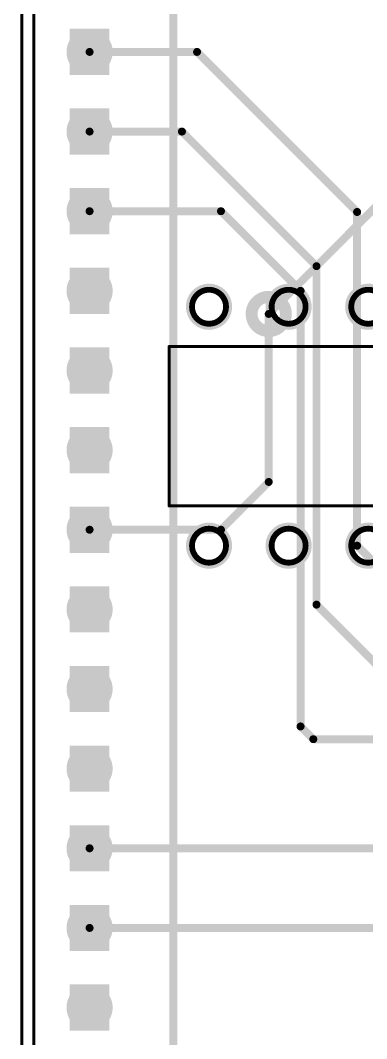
# Model space of a CAD drawing. Header units: millimetres. Extents: x 38 to 140, y 35 to 124.
# Drawn here: x 65.86 to 76.91, y 71.65 to 104.13 of the extents above; entities that cross this region are included whole.
import ezdxf

# ---------------------------------------------------------------- set-up
doc = ezdxf.new("R2010")
doc.units = ezdxf.units.MM
for name, color, linetype in [('BottomLayer', 5, 'Continuous'), ('BottomOverlay', 54, 'Continuous'), ('BottomSolder', 6, 'Continuous'), ('KeepOutLayer', 6, 'Continuous'), ('MultiLayer', 9, 'Continuous'), ('TopLayer', 1, 'Continuous'), ('TopSolder', 216, 'Continuous')]:
    doc.layers.add(name, color=color, linetype=linetype)

# ---------------------------------------------------------------- blocks, each defined once
blk = doc.blocks.new('DIP40_B_1')
at = {"layer": 'BottomLayer', "const_width": 0.3175}
for points in [[(-0.635, 33.49625), (0.635, 33.49625)], [(-0.635, 32.54375), (0.635, 32.54375)], [(-0.635, 30.95625), (0.635, 30.95625)], [(-0.635, 30.00375), (0.635, 30.00375)], [(-0.635, 28.41625), (0.635, 28.41625)], [(-0.635, 27.46375), (0.635, 27.46375)], [(-0.635, 25.87625), (0.635, 25.87625)], [(-0.635, 24.92375), (0.635, 24.92375)], [(-0.635, 23.33625), (0.635, 23.33625)], [(-0.635, 22.38375), (0.635, 22.38375)], [(-0.635, 20.79625), (0.635, 20.79625)], [(-0.635, 19.84375), (0.635, 19.84375)], [(-0.635, 18.25625), (0.635, 18.25625)], [(-0.635, 17.30375), (0.635, 17.30375)], [(-0.635, 15.71625), (0.635, 15.71625)], [(-0.635, 14.76375), (0.635, 14.76375)], [(-0.635, 13.17625), (0.635, 13.17625)], [(-0.635, 12.22375), (0.635, 12.22375)], [(-0.635, 10.63625), (0.635, 10.63625)], [(-0.635, 9.68375), (0.635, 9.68375)], [(-0.635, 8.09625), (0.635, 8.09625)], [(-0.635, 7.14375), (0.635, 7.14375)], [(-0.635, 5.55625), (0.635, 5.55625)], [(-0.635, 4.60375), (0.635, 4.60375)], [(-0.635, 3.01625), (0.635, 3.01625)], [(-0.635, 2.06375), (0.635, 2.06375)]]:
    blk.add_lwpolyline(points, dxfattribs=at)
for points in [[(-0.635, 32.54375, 1), (-0.635, 33.49625)], [(0.635, 33.49625, 1), (0.635, 32.54375)], [(-0.635, 30.00375, 1), (-0.635, 30.95625)], [(0.635, 30.95625, 1), (0.635, 30.00375)], [(-0.635, 27.46375, 1), (-0.635, 28.41625)], [(0.635, 28.41625, 1), (0.635, 27.46375)], [(-0.635, 24.92375, 1), (-0.635, 25.87625)], [(0.635, 25.87625, 1), (0.635, 24.92375)], [(-0.635, 22.38375, 1), (-0.635, 23.33625)], [(0.635, 23.33625, 1), (0.635, 22.38375)], [(-0.635, 19.84375, 1), (-0.635, 20.79625)], [(0.635, 20.79625, 1), (0.635, 19.84375)], [(-0.635, 17.30375, 1), (-0.635, 18.25625)], [(0.635, 18.25625, 1), (0.635, 17.30375)], [(-0.635, 14.76375, 1), (-0.635, 15.71625)], [(0.635, 15.71625, 1), (0.635, 14.76375)], [(-0.635, 12.22375, 1), (-0.635, 13.17625)], [(0.635, 13.17625, 1), (0.635, 12.22375)], [(-0.635, 9.68375, 1), (-0.635, 10.63625)], [(0.635, 10.63625, 1), (0.635, 9.68375)], [(-0.635, 7.14375, 1), (-0.635, 8.09625)], [(0.635, 8.09625, 1), (0.635, 7.14375)], [(-0.635, 4.60375, 1), (-0.635, 5.55625)], [(0.635, 5.55625, 1), (0.635, 4.60375)], [(-0.635, 2.06375, 1), (-0.635, 3.01625)], [(0.635, 3.01625, 1), (0.635, 2.06375)]]:
    blk.add_lwpolyline(points, format="xyb", dxfattribs=at)
for points in [[(-0.47625, 33.02, 1), (0.47625, 33.02, 1)], [(-0.47625, 30.48, 1), (0.47625, 30.48, 1)], [(-0.47625, 27.94, 1), (0.47625, 27.94, 1)], [(-0.47625, 25.4, 1), (0.47625, 25.4, 1)], [(-0.47625, 22.86, 1), (0.47625, 22.86, 1)], [(-0.47625, 20.32, 1), (0.47625, 20.32, 1)], [(-0.47625, 17.78, 1), (0.47625, 17.78, 1)], [(-0.47625, 15.24, 1), (0.47625, 15.24, 1)], [(-0.47625, 12.7, 1), (0.47625, 12.7, 1)], [(-0.47625, 10.16, 1), (0.47625, 10.16, 1)], [(-0.47625, 7.62, 1), (0.47625, 7.62, 1)], [(-0.47625, 5.08, 1), (0.47625, 5.08, 1)], [(-0.47625, 2.54, 1), (0.47625, 2.54, 1)]]:
    blk.add_lwpolyline(points, format="xyb", close=True, dxfattribs=at)
at = {"layer": 'BottomOverlay', "const_width": 0.1}
blk.add_lwpolyline([(2.159, 49.53), (2.159, -1.27)], dxfattribs=at)
at = {"layer": 'BottomSolder', "const_width": 0.4191}
for points in [[(-0.635, 33.54705), (0.635, 33.54705)], [(-0.635, 32.49295), (0.635, 32.49295)], [(-0.635, 31.00705), (0.635, 31.00705)], [(-0.635, 29.95295), (0.635, 29.95295)], [(-0.635, 28.46705), (0.635, 28.46705)], [(-0.635, 27.41295), (0.635, 27.41295)], [(-0.635, 25.92705), (0.635, 25.92705)], [(-0.635, 24.87295), (0.635, 24.87295)], [(-0.635, 23.38705), (0.635, 23.38705)], [(-0.635, 22.33295), (0.635, 22.33295)], [(-0.635, 20.84705), (0.635, 20.84705)], [(-0.635, 19.79295), (0.635, 19.79295)], [(-0.635, 18.30705), (0.635, 18.30705)], [(-0.635, 17.25295), (0.635, 17.25295)], [(-0.635, 15.76705), (0.635, 15.76705)], [(-0.635, 14.71295), (0.635, 14.71295)], [(-0.635, 13.22705), (0.635, 13.22705)], [(-0.635, 12.17295), (0.635, 12.17295)], [(-0.635, 10.68705), (0.635, 10.68705)], [(-0.635, 9.63295), (0.635, 9.63295)], [(-0.635, 8.14705), (0.635, 8.14705)], [(-0.635, 7.09295), (0.635, 7.09295)], [(-0.635, 5.60705), (0.635, 5.60705)], [(-0.635, 4.55295), (0.635, 4.55295)], [(-0.635, 3.06705), (0.635, 3.06705)], [(-0.635, 2.01295), (0.635, 2.01295)]]:
    blk.add_lwpolyline(points, dxfattribs=at)
for points in [[(-0.635, 32.49295, 1), (-0.635, 33.54705)], [(0.635, 33.54705, 1), (0.635, 32.49295)], [(-0.635, 29.95295, 1), (-0.635, 31.00705)], [(0.635, 31.00705, 1), (0.635, 29.95295)], [(-0.635, 27.41295, 1), (-0.635, 28.46705)], [(0.635, 28.46705, 1), (0.635, 27.41295)], [(-0.635, 24.87295, 1), (-0.635, 25.92705)], [(0.635, 25.92705, 1), (0.635, 24.87295)], [(-0.635, 22.33295, 1), (-0.635, 23.38705)], [(0.635, 23.38705, 1), (0.635, 22.33295)], [(-0.635, 19.79295, 1), (-0.635, 20.84705)], [(0.635, 20.84705, 1), (0.635, 19.79295)], [(-0.635, 17.25295, 1), (-0.635, 18.30705)], [(0.635, 18.30705, 1), (0.635, 17.25295)], [(-0.635, 14.71295, 1), (-0.635, 15.76705)], [(0.635, 15.76705, 1), (0.635, 14.71295)], [(-0.635, 12.17295, 1), (-0.635, 13.22705)], [(0.635, 13.22705, 1), (0.635, 12.17295)], [(-0.635, 9.63295, 1), (-0.635, 10.68705)], [(0.635, 10.68705, 1), (0.635, 9.63295)], [(-0.635, 7.09295, 1), (-0.635, 8.14705)], [(0.635, 8.14705, 1), (0.635, 7.09295)], [(-0.635, 4.55295, 1), (-0.635, 5.60705)], [(0.635, 5.60705, 1), (0.635, 4.55295)], [(-0.635, 2.01295, 1), (-0.635, 3.06705)], [(0.635, 3.06705, 1), (0.635, 2.01295)]]:
    blk.add_lwpolyline(points, format="xyb", dxfattribs=at)
for points in [[(-0.52705, 33.02, 1), (0.52705, 33.02, 1)], [(-0.52705, 30.48, 1), (0.52705, 30.48, 1)], [(-0.52705, 27.94, 1), (0.52705, 27.94, 1)], [(-0.52705, 25.4, 1), (0.52705, 25.4, 1)], [(-0.52705, 22.86, 1), (0.52705, 22.86, 1)], [(-0.52705, 20.32, 1), (0.52705, 20.32, 1)], [(-0.52705, 17.78, 1), (0.52705, 17.78, 1)], [(-0.52705, 15.24, 1), (0.52705, 15.24, 1)], [(-0.52705, 12.7, 1), (0.52705, 12.7, 1)], [(-0.52705, 10.16, 1), (0.52705, 10.16, 1)], [(-0.52705, 7.62, 1), (0.52705, 7.62, 1)], [(-0.52705, 5.08, 1), (0.52705, 5.08, 1)], [(-0.52705, 2.54, 1), (0.52705, 2.54, 1)]]:
    blk.add_lwpolyline(points, format="xyb", close=True, dxfattribs=at)
at = {"layer": 'MultiLayer', "const_width": 0.3175}
for points in [[(-0.635, 33.49625), (0.635, 33.49625)], [(-0.635, 32.54375), (0.635, 32.54375)], [(-0.635, 30.95625), (0.635, 30.95625)], [(-0.635, 30.00375), (0.635, 30.00375)], [(-0.635, 28.41625), (0.635, 28.41625)], [(-0.635, 27.46375), (0.635, 27.46375)], [(-0.635, 25.87625), (0.635, 25.87625)], [(-0.635, 24.92375), (0.635, 24.92375)], [(-0.635, 23.33625), (0.635, 23.33625)], [(-0.635, 22.38375), (0.635, 22.38375)], [(-0.635, 20.79625), (0.635, 20.79625)], [(-0.635, 19.84375), (0.635, 19.84375)], [(-0.635, 18.25625), (0.635, 18.25625)], [(-0.635, 17.30375), (0.635, 17.30375)], [(-0.635, 15.71625), (0.635, 15.71625)], [(-0.635, 14.76375), (0.635, 14.76375)], [(-0.635, 13.17625), (0.635, 13.17625)], [(-0.635, 12.22375), (0.635, 12.22375)], [(-0.635, 10.63625), (0.635, 10.63625)], [(-0.635, 9.68375), (0.635, 9.68375)], [(-0.635, 8.09625), (0.635, 8.09625)], [(-0.635, 7.14375), (0.635, 7.14375)], [(-0.635, 5.55625), (0.635, 5.55625)], [(-0.635, 4.60375), (0.635, 4.60375)], [(-0.635, 3.01625), (0.635, 3.01625)], [(-0.635, 2.06375), (0.635, 2.06375)]]:
    blk.add_lwpolyline(points, dxfattribs=at)
for points in [[(-0.635, 32.54375, 1), (-0.635, 33.49625)], [(0.635, 33.49625, 1), (0.635, 32.54375)], [(-0.635, 30.00375, 1), (-0.635, 30.95625)], [(0.635, 30.95625, 1), (0.635, 30.00375)], [(-0.635, 27.46375, 1), (-0.635, 28.41625)], [(0.635, 28.41625, 1), (0.635, 27.46375)], [(-0.635, 24.92375, 1), (-0.635, 25.87625)], [(0.635, 25.87625, 1), (0.635, 24.92375)], [(-0.635, 22.38375, 1), (-0.635, 23.33625)], [(0.635, 23.33625, 1), (0.635, 22.38375)], [(-0.635, 19.84375, 1), (-0.635, 20.79625)], [(0.635, 20.79625, 1), (0.635, 19.84375)], [(-0.635, 17.30375, 1), (-0.635, 18.25625)], [(0.635, 18.25625, 1), (0.635, 17.30375)], [(-0.635, 14.76375, 1), (-0.635, 15.71625)], [(0.635, 15.71625, 1), (0.635, 14.76375)], [(-0.635, 12.22375, 1), (-0.635, 13.17625)], [(0.635, 13.17625, 1), (0.635, 12.22375)], [(-0.635, 9.68375, 1), (-0.635, 10.63625)], [(0.635, 10.63625, 1), (0.635, 9.68375)], [(-0.635, 7.14375, 1), (-0.635, 8.09625)], [(0.635, 8.09625, 1), (0.635, 7.14375)], [(-0.635, 4.60375, 1), (-0.635, 5.55625)], [(0.635, 5.55625, 1), (0.635, 4.60375)], [(-0.635, 2.06375, 1), (-0.635, 3.01625)], [(0.635, 3.01625, 1), (0.635, 2.06375)]]:
    blk.add_lwpolyline(points, format="xyb", dxfattribs=at)
for points in [[(-0.47625, 33.02, 1), (0.47625, 33.02, 1)], [(-0.47625, 30.48, 1), (0.47625, 30.48, 1)], [(-0.47625, 27.94, 1), (0.47625, 27.94, 1)], [(-0.47625, 25.4, 1), (0.47625, 25.4, 1)], [(-0.47625, 22.86, 1), (0.47625, 22.86, 1)], [(-0.47625, 20.32, 1), (0.47625, 20.32, 1)], [(-0.47625, 17.78, 1), (0.47625, 17.78, 1)], [(-0.47625, 15.24, 1), (0.47625, 15.24, 1)], [(-0.47625, 12.7, 1), (0.47625, 12.7, 1)], [(-0.47625, 10.16, 1), (0.47625, 10.16, 1)], [(-0.47625, 7.62, 1), (0.47625, 7.62, 1)], [(-0.47625, 5.08, 1), (0.47625, 5.08, 1)], [(-0.47625, 2.54, 1), (0.47625, 2.54, 1)]]:
    blk.add_lwpolyline(points, format="xyb", close=True, dxfattribs=at)
at = {"layer": 'TopLayer', "const_width": 0.3175}
for points in [[(-0.635, 33.49625), (0.635, 33.49625)], [(-0.635, 32.54375), (0.635, 32.54375)], [(-0.635, 30.95625), (0.635, 30.95625)], [(-0.635, 30.00375), (0.635, 30.00375)], [(-0.635, 28.41625), (0.635, 28.41625)], [(-0.635, 27.46375), (0.635, 27.46375)], [(-0.635, 25.87625), (0.635, 25.87625)], [(-0.635, 24.92375), (0.635, 24.92375)], [(-0.635, 23.33625), (0.635, 23.33625)], [(-0.635, 22.38375), (0.635, 22.38375)], [(-0.635, 20.79625), (0.635, 20.79625)], [(-0.635, 19.84375), (0.635, 19.84375)], [(-0.635, 18.25625), (0.635, 18.25625)], [(-0.635, 17.30375), (0.635, 17.30375)], [(-0.635, 15.71625), (0.635, 15.71625)], [(-0.635, 14.76375), (0.635, 14.76375)], [(-0.635, 13.17625), (0.635, 13.17625)], [(-0.635, 12.22375), (0.635, 12.22375)], [(-0.635, 10.63625), (0.635, 10.63625)], [(-0.635, 9.68375), (0.635, 9.68375)], [(-0.635, 8.09625), (0.635, 8.09625)], [(-0.635, 7.14375), (0.635, 7.14375)], [(-0.635, 5.55625), (0.635, 5.55625)], [(-0.635, 4.60375), (0.635, 4.60375)], [(-0.635, 3.01625), (0.635, 3.01625)], [(-0.635, 2.06375), (0.635, 2.06375)]]:
    blk.add_lwpolyline(points, dxfattribs=at)
for points in [[(-0.635, 32.54375, 1), (-0.635, 33.49625)], [(0.635, 33.49625, 1), (0.635, 32.54375)], [(-0.635, 30.00375, 1), (-0.635, 30.95625)], [(0.635, 30.95625, 1), (0.635, 30.00375)], [(-0.635, 27.46375, 1), (-0.635, 28.41625)], [(0.635, 28.41625, 1), (0.635, 27.46375)], [(-0.635, 24.92375, 1), (-0.635, 25.87625)], [(0.635, 25.87625, 1), (0.635, 24.92375)], [(-0.635, 22.38375, 1), (-0.635, 23.33625)], [(0.635, 23.33625, 1), (0.635, 22.38375)], [(-0.635, 19.84375, 1), (-0.635, 20.79625)], [(0.635, 20.79625, 1), (0.635, 19.84375)], [(-0.635, 17.30375, 1), (-0.635, 18.25625)], [(0.635, 18.25625, 1), (0.635, 17.30375)], [(-0.635, 14.76375, 1), (-0.635, 15.71625)], [(0.635, 15.71625, 1), (0.635, 14.76375)], [(-0.635, 12.22375, 1), (-0.635, 13.17625)], [(0.635, 13.17625, 1), (0.635, 12.22375)], [(-0.635, 9.68375, 1), (-0.635, 10.63625)], [(0.635, 10.63625, 1), (0.635, 9.68375)], [(-0.635, 7.14375, 1), (-0.635, 8.09625)], [(0.635, 8.09625, 1), (0.635, 7.14375)], [(-0.635, 4.60375, 1), (-0.635, 5.55625)], [(0.635, 5.55625, 1), (0.635, 4.60375)], [(-0.635, 2.06375, 1), (-0.635, 3.01625)], [(0.635, 3.01625, 1), (0.635, 2.06375)]]:
    blk.add_lwpolyline(points, format="xyb", dxfattribs=at)
for points in [[(-0.47625, 33.02, 1), (0.47625, 33.02, 1)], [(-0.47625, 30.48, 1), (0.47625, 30.48, 1)], [(-0.47625, 27.94, 1), (0.47625, 27.94, 1)], [(-0.47625, 25.4, 1), (0.47625, 25.4, 1)], [(-0.47625, 22.86, 1), (0.47625, 22.86, 1)], [(-0.47625, 20.32, 1), (0.47625, 20.32, 1)], [(-0.47625, 17.78, 1), (0.47625, 17.78, 1)], [(-0.47625, 15.24, 1), (0.47625, 15.24, 1)], [(-0.47625, 12.7, 1), (0.47625, 12.7, 1)], [(-0.47625, 10.16, 1), (0.47625, 10.16, 1)], [(-0.47625, 7.62, 1), (0.47625, 7.62, 1)], [(-0.47625, 5.08, 1), (0.47625, 5.08, 1)], [(-0.47625, 2.54, 1), (0.47625, 2.54, 1)]]:
    blk.add_lwpolyline(points, format="xyb", close=True, dxfattribs=at)
at = {"layer": 'TopSolder', "const_width": 0.4191}
for points in [[(-0.635, 33.54705), (0.635, 33.54705)], [(-0.635, 32.49295), (0.635, 32.49295)], [(-0.635, 31.00705), (0.635, 31.00705)], [(-0.635, 29.95295), (0.635, 29.95295)], [(-0.635, 28.46705), (0.635, 28.46705)], [(-0.635, 27.41295), (0.635, 27.41295)], [(-0.635, 25.92705), (0.635, 25.92705)], [(-0.635, 24.87295), (0.635, 24.87295)], [(-0.635, 23.38705), (0.635, 23.38705)], [(-0.635, 22.33295), (0.635, 22.33295)], [(-0.635, 20.84705), (0.635, 20.84705)], [(-0.635, 19.79295), (0.635, 19.79295)], [(-0.635, 18.30705), (0.635, 18.30705)], [(-0.635, 17.25295), (0.635, 17.25295)], [(-0.635, 15.76705), (0.635, 15.76705)], [(-0.635, 14.71295), (0.635, 14.71295)], [(-0.635, 13.22705), (0.635, 13.22705)], [(-0.635, 12.17295), (0.635, 12.17295)], [(-0.635, 10.68705), (0.635, 10.68705)], [(-0.635, 9.63295), (0.635, 9.63295)], [(-0.635, 8.14705), (0.635, 8.14705)], [(-0.635, 7.09295), (0.635, 7.09295)], [(-0.635, 5.60705), (0.635, 5.60705)], [(-0.635, 4.55295), (0.635, 4.55295)], [(-0.635, 3.06705), (0.635, 3.06705)], [(-0.635, 2.01295), (0.635, 2.01295)]]:
    blk.add_lwpolyline(points, dxfattribs=at)
for points in [[(-0.635, 32.49295, 1), (-0.635, 33.54705)], [(0.635, 33.54705, 1), (0.635, 32.49295)], [(-0.635, 29.95295, 1), (-0.635, 31.00705)], [(0.635, 31.00705, 1), (0.635, 29.95295)], [(-0.635, 27.41295, 1), (-0.635, 28.46705)], [(0.635, 28.46705, 1), (0.635, 27.41295)], [(-0.635, 24.87295, 1), (-0.635, 25.92705)], [(0.635, 25.92705, 1), (0.635, 24.87295)], [(-0.635, 22.33295, 1), (-0.635, 23.38705)], [(0.635, 23.38705, 1), (0.635, 22.33295)], [(-0.635, 19.79295, 1), (-0.635, 20.84705)], [(0.635, 20.84705, 1), (0.635, 19.79295)], [(-0.635, 17.25295, 1), (-0.635, 18.30705)], [(0.635, 18.30705, 1), (0.635, 17.25295)], [(-0.635, 14.71295, 1), (-0.635, 15.76705)], [(0.635, 15.76705, 1), (0.635, 14.71295)], [(-0.635, 12.17295, 1), (-0.635, 13.22705)], [(0.635, 13.22705, 1), (0.635, 12.17295)], [(-0.635, 9.63295, 1), (-0.635, 10.68705)], [(0.635, 10.68705, 1), (0.635, 9.63295)], [(-0.635, 7.09295, 1), (-0.635, 8.14705)], [(0.635, 8.14705, 1), (0.635, 7.09295)], [(-0.635, 4.55295, 1), (-0.635, 5.60705)], [(0.635, 5.60705, 1), (0.635, 4.55295)], [(-0.635, 2.01295, 1), (-0.635, 3.06705)], [(0.635, 3.06705, 1), (0.635, 2.01295)]]:
    blk.add_lwpolyline(points, format="xyb", dxfattribs=at)
for points in [[(-0.52705, 33.02, 1), (0.52705, 33.02, 1)], [(-0.52705, 30.48, 1), (0.52705, 30.48, 1)], [(-0.52705, 27.94, 1), (0.52705, 27.94, 1)], [(-0.52705, 25.4, 1), (0.52705, 25.4, 1)], [(-0.52705, 22.86, 1), (0.52705, 22.86, 1)], [(-0.52705, 20.32, 1), (0.52705, 20.32, 1)], [(-0.52705, 17.78, 1), (0.52705, 17.78, 1)], [(-0.52705, 15.24, 1), (0.52705, 15.24, 1)], [(-0.52705, 12.7, 1), (0.52705, 12.7, 1)], [(-0.52705, 10.16, 1), (0.52705, 10.16, 1)], [(-0.52705, 7.62, 1), (0.52705, 7.62, 1)], [(-0.52705, 5.08, 1), (0.52705, 5.08, 1)], [(-0.52705, 2.54, 1), (0.52705, 2.54, 1)]]:
    blk.add_lwpolyline(points, format="xyb", close=True, dxfattribs=at)
blk = doc.blocks.new('DIP08_B_30')
at = {"layer": 'BottomLayer', "const_width": 0.185}
for points in [[(-0.542, 7.62, 1), (0.542, 7.62, 1)], [(7.078, 7.62, 1), (8.162, 7.62, 1)], [(-0.542, 5.08, 1), (0.542, 5.08, 1)], [(7.078, 5.08, 1), (8.162, 5.08, 1)], [(-0.542, 2.54, 1), (0.542, 2.54, 1)], [(7.078, 2.54, 1), (8.162, 2.54, 1)], [(-0.542, 0, 1), (0.542, 0, 1)], [(7.078, 0, 1), (8.162, 0, 1)]]:
    blk.add_lwpolyline(points, format="xyb", close=True, dxfattribs=at)
for points in [[(-0.542, 0.635), (-0.542, -0.635)], [(0.542, 0.635), (0.542, -0.635)], [(-0.635, 0.542), (0.635, 0.542)], [(-0.635, -0.542), (0.635, -0.542)]]:
    blk.add_lwpolyline(points, dxfattribs=at)
at = {"layer": 'BottomOverlay', "const_width": 0.1}
for points in [[(6.35, 8.89), (1.27, 8.89)], [(1.27, -1.27), (1.27, 8.89)], [(6.35, -1.27), (6.35, 8.89)], [(3.175, -1.27), (1.27, -1.27)], [(6.35, -1.27), (4.445, -1.27)]]:
    blk.add_lwpolyline(points, dxfattribs=at)
at = {"layer": 'BottomOverlay'}
for points, const_width in [([(1.245, 8.89, 1), (1.295, 8.89, 1)], 0.05), ([(1.245, 8.89, 1), (1.295, 8.89, 1)], 0.05), ([(6.325, 8.89, 1), (6.375, 8.89, 1)], 0.05), ([(6.325, 8.89, 1), (6.375, 8.89, 1)], 0.05), ([(1.245, -1.27, 1), (1.295, -1.27, 1)], 0.05), ([(1.245, -1.27, 1), (1.295, -1.27, 1)], 0.05), ([(3.111, -1.27, 1), (3.239, -1.27, 1)], 0.127), ([(3.15, -1.27, 1), (3.2, -1.27, 1)], 0.05), ([(4.381, -1.27, 1), (4.508, -1.27, 1)], 0.127), ([(4.42, -1.27, 1), (4.47, -1.27, 1)], 0.05), ([(6.325, -1.27, 1), (6.375, -1.27, 1)], 0.05), ([(6.325, -1.27, 1), (6.375, -1.27, 1)], 0.05)]:
    blk.add_lwpolyline(points, format="xyb", close=True, dxfattribs=dict(at, const_width=const_width))
at = {"layer": 'BottomOverlay', "const_width": 0.254}
blk.add_lwpolyline([(3.175, -1.27, -1), (4.445, -1.27)], format="xyb", dxfattribs=at)
at = {"layer": 'BottomSolder', "const_width": 0.287}
for points in [[(-0.593, 7.62, 1), (0.593, 7.62, 1)], [(7.027, 7.62, 1), (8.213, 7.62, 1)], [(-0.593, 5.08, 1), (0.593, 5.08, 1)], [(7.027, 5.08, 1), (8.213, 5.08, 1)], [(-0.593, 2.54, 1), (0.593, 2.54, 1)], [(7.027, 2.54, 1), (8.213, 2.54, 1)], [(-0.593, 0, 1), (0.593, 0, 1)], [(7.027, 0, 1), (8.213, 0, 1)]]:
    blk.add_lwpolyline(points, format="xyb", close=True, dxfattribs=at)
for points in [[(-0.737, 0.593), (0.737, 0.593)], [(-0.593, 0.737), (-0.593, -0.737)], [(0.593, 0.737), (0.593, -0.737)], [(-0.737, -0.593), (0.737, -0.593)]]:
    blk.add_lwpolyline(points, dxfattribs=at)
at = {"layer": 'MultiLayer', "const_width": 0.185}
for points in [[(-0.542, 7.62, 1), (0.542, 7.62, 1)], [(7.078, 7.62, 1), (8.162, 7.62, 1)], [(-0.542, 5.08, 1), (0.542, 5.08, 1)], [(7.078, 5.08, 1), (8.162, 5.08, 1)], [(-0.542, 2.54, 1), (0.542, 2.54, 1)], [(7.078, 2.54, 1), (8.162, 2.54, 1)], [(-0.542, 0, 1), (0.542, 0, 1)], [(7.078, 0, 1), (8.162, 0, 1)]]:
    blk.add_lwpolyline(points, format="xyb", close=True, dxfattribs=at)
for points in [[(-0.542, 0.635), (-0.542, -0.635)], [(0.542, 0.635), (0.542, -0.635)], [(-0.635, 0.542), (0.635, 0.542)], [(-0.635, -0.542), (0.635, -0.542)]]:
    blk.add_lwpolyline(points, dxfattribs=at)
at = {"layer": 'TopLayer', "const_width": 0.185}
for points in [[(-0.542, 7.62, 1), (0.542, 7.62, 1)], [(7.078, 7.62, 1), (8.162, 7.62, 1)], [(-0.542, 5.08, 1), (0.542, 5.08, 1)], [(7.078, 5.08, 1), (8.162, 5.08, 1)], [(-0.542, 2.54, 1), (0.542, 2.54, 1)], [(7.078, 2.54, 1), (8.162, 2.54, 1)], [(-0.542, 0, 1), (0.542, 0, 1)], [(7.078, 0, 1), (8.162, 0, 1)]]:
    blk.add_lwpolyline(points, format="xyb", close=True, dxfattribs=at)
for points in [[(-0.542, 0.635), (-0.542, -0.635)], [(0.542, 0.635), (0.542, -0.635)], [(-0.635, 0.542), (0.635, 0.542)], [(-0.635, -0.542), (0.635, -0.542)]]:
    blk.add_lwpolyline(points, dxfattribs=at)
at = {"layer": 'TopSolder', "const_width": 0.287}
for points in [[(-0.593, 7.62, 1), (0.593, 7.62, 1)], [(7.027, 7.62, 1), (8.213, 7.62, 1)], [(-0.593, 5.08, 1), (0.593, 5.08, 1)], [(7.027, 5.08, 1), (8.213, 5.08, 1)], [(-0.593, 2.54, 1), (0.593, 2.54, 1)], [(7.027, 2.54, 1), (8.213, 2.54, 1)], [(-0.593, 0, 1), (0.593, 0, 1)], [(7.027, 0, 1), (8.213, 0, 1)]]:
    blk.add_lwpolyline(points, format="xyb", close=True, dxfattribs=at)
for points in [[(-0.737, 0.593), (0.737, 0.593)], [(-0.593, 0.737), (-0.593, -0.737)], [(0.593, 0.737), (0.593, -0.737)], [(-0.737, -0.593), (0.737, -0.593)]]:
    blk.add_lwpolyline(points, dxfattribs=at)

msp = doc.modelspace()

# ---------------------------------------------------------------- linework, layer by layer
at = {"layer": 'BottomLayer', "const_width": 0.254}
for points in [[(68.072, 103.124), (71.501, 103.124)], [(71.501, 103.124), (76.606, 98.019)], [(68.072, 100.584), (71.018, 100.584)], [(71.018, 100.584), (75.311, 96.291)], [(68.072, 98.044), (72.263, 98.044)], [(72.263, 98.044), (74.803, 95.504)], [(76.606, 87.376), (76.606, 98.019)], [(75.311, 85.496), (75.311, 96.291)], [(74.803, 81.61), (74.803, 95.504)], [(73.787, 89.408), (73.787, 94.767)], [(72.263, 87.884), (73.787, 89.408)], [(68.072, 87.884), (72.263, 87.884)], [(76.606, 87.376), (77.622, 86.36)], [(75.311, 85.496), (78.156, 82.652)], [(74.803, 81.61), (75.209, 81.204)], [(75.209, 81.204), (88.875, 81.204)], [(68.072, 77.724), (80.01, 77.724)], [(68.072, 75.184), (83.439, 75.184)]]:
    msp.add_lwpolyline(points, dxfattribs=at)
at = {"layer": 'BottomLayer'}
for points, const_width in [([(68.008, 103.124, 1), (68.135, 103.124, 1)], 0.127), ([(71.438, 103.124, 1), (71.564, 103.124, 1)], 0.127), ([(71.438, 103.124, 1), (71.564, 103.124, 1)], 0.127), ([(68.008, 100.584, 1), (68.135, 100.584, 1)], 0.127), ([(70.955, 100.584, 1), (71.082, 100.584, 1)], 0.127), ([(70.955, 100.584, 1), (71.082, 100.584, 1)], 0.127), ([(68.008, 98.044, 1), (68.135, 98.044, 1)], 0.127), ([(72.2, 98.044, 1), (72.326, 98.044, 1)], 0.127), ([(72.2, 98.044, 1), (72.326, 98.044, 1)], 0.127), ([(76.543, 98.019, 1), (76.67, 98.019, 1)], 0.127), ([(76.543, 98.019, 1), (76.67, 98.019, 1)], 0.127), ([(75.248, 96.291, 1), (75.374, 96.291, 1)], 0.127), ([(75.248, 96.291, 1), (75.374, 96.291, 1)], 0.127), ([(74.739, 95.504, 1), (74.867, 95.504, 1)], 0.127), ([(74.739, 95.504, 1), (74.867, 95.504, 1)], 0.127), ([(73.292, 94.767, 1), (74.282, 94.767, 1)], 0.279), ([(73.724, 94.767, 1), (73.85, 94.767, 1)], 0.127), ([(73.724, 89.408, 1), (73.85, 89.408, 1)], 0.127), ([(73.724, 89.408, 1), (73.85, 89.408, 1)], 0.127), ([(68.008, 87.884, 1), (68.135, 87.884, 1)], 0.127), ([(72.2, 87.884, 1), (72.326, 87.884, 1)], 0.127), ([(72.2, 87.884, 1), (72.326, 87.884, 1)], 0.127), ([(76.543, 87.376, 1), (76.67, 87.376, 1)], 0.127), ([(76.543, 87.376, 1), (76.67, 87.376, 1)], 0.127), ([(75.248, 85.496, 1), (75.374, 85.496, 1)], 0.127), ([(75.248, 85.496, 1), (75.374, 85.496, 1)], 0.127), ([(74.739, 81.61, 1), (74.867, 81.61, 1)], 0.127), ([(74.739, 81.61, 1), (74.867, 81.61, 1)], 0.127), ([(75.146, 81.204, 1), (75.273, 81.204, 1)], 0.127), ([(75.146, 81.204, 1), (75.273, 81.204, 1)], 0.127), ([(68.008, 77.724, 1), (68.135, 77.724, 1)], 0.127), ([(68.008, 75.184, 1), (68.135, 75.184, 1)], 0.127)]:
    msp.add_lwpolyline(points, format="xyb", close=True, dxfattribs=dict(at, const_width=const_width))
at = {"layer": 'BottomSolder', "const_width": 0.381}
msp.add_lwpolyline([(73.241, 94.767, 1), (74.333, 94.767, 1)], format="xyb", close=True, dxfattribs=at)
at = {"layer": 'KeepOutLayer', "const_width": 0.1}
msp.add_lwpolyline([(66.294, 55.88), (66.294, 106.553)], dxfattribs=at)
at = {"layer": 'MultiLayer', "const_width": 0.279}
msp.add_lwpolyline([(73.292, 94.767, 1), (74.282, 94.767, 1)], format="xyb", close=True, dxfattribs=at)
at = {"layer": 'TopLayer', "const_width": 0.254}
for points in [[(73.787, 94.767), (87.325, 108.306)], [(70.739, 66.294), (70.739, 107.061)]]:
    msp.add_lwpolyline(points, dxfattribs=at)
at = {"layer": 'TopLayer'}
for points, const_width in [([(73.292, 94.767, 1), (74.282, 94.767, 1)], 0.279), ([(73.724, 94.767, 1), (73.85, 94.767, 1)], 0.127)]:
    msp.add_lwpolyline(points, format="xyb", close=True, dxfattribs=dict(at, const_width=const_width))
at = {"layer": 'TopSolder', "const_width": 0.381}
msp.add_lwpolyline([(73.241, 94.767, 1), (74.333, 94.767, 1)], format="xyb", close=True, dxfattribs=at)

# ---------------------------------------------------------------- block references
for name, p, rotation in [('DIP40_B_1', (68.072, 105.664), 180), ('DIP08_B_30', (79.502, 87.376), 90)]:
    msp.add_blockref(name, p, dxfattribs=dict(rotation=rotation))

doc.saveas('drawing.dxf')
